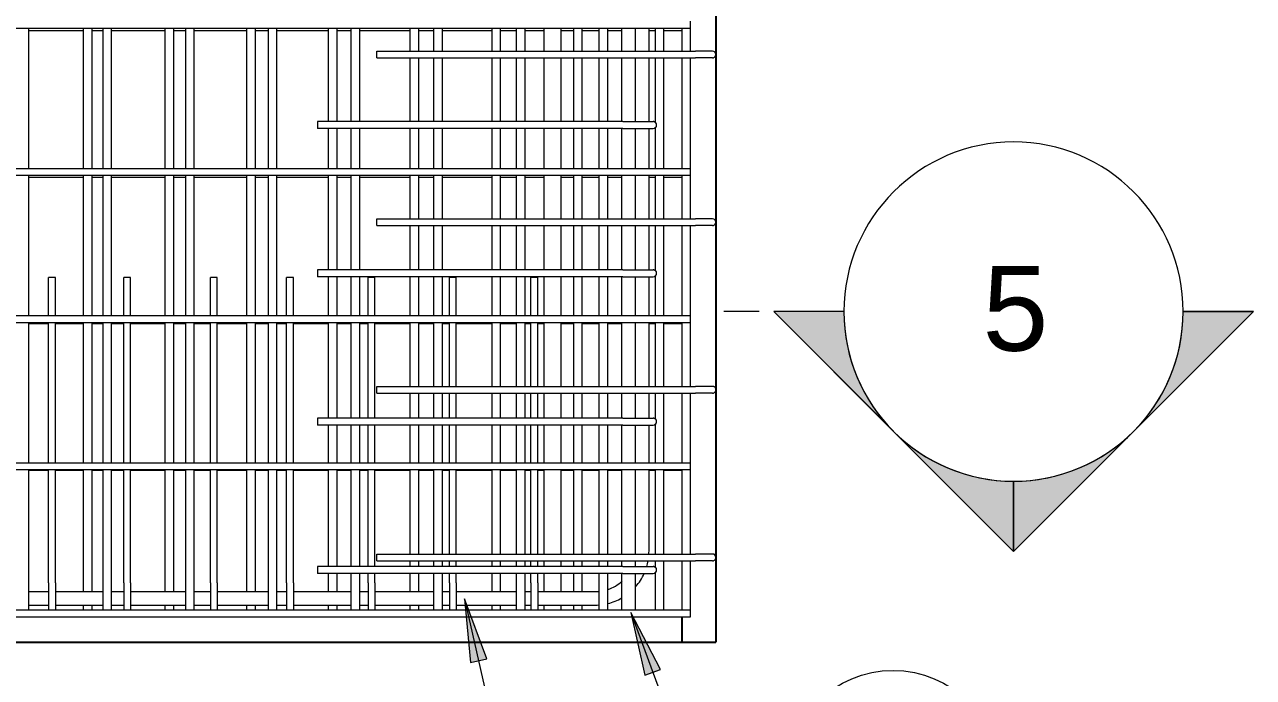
# Model space of a CAD drawing. Header units: millimetres. Extents: x 6720 to 22888, y -3063 to 10060.
# Drawn here: x 11503 to 12952, y -1437 to -667 of the extents above; entities that cross this region are included whole.
import ezdxf

# ---------------------------------------------------------------- set-up
doc = ezdxf.new("R2010")
doc.units = ezdxf.units.MM
for name, color, linetype, lineweight in [('A-WALL', 113, 'Continuous', 25), ('G-ANNO-SYMB', 111, 'Continuous', 9), ('S-RBAR', 171, 'Continuous', 18), ('S-RBAR-IDEN', 171, 'Continuous', 9)]:
    doc.layers.add(name, color=color, linetype=linetype, lineweight=lineweight)
doc.styles.add('Arial', font='arial.ttf', dxfattribs={"height": 100})

# ---------------------------------------------------------------- blocks, each defined once
blk = doc.blocks.new('Detail View - M_Section Head - Filled SHOP DWG-1002450-Elevation Front 1')
at = {"layer": 'G-ANNO-SYMB'}
h = blk.add_hatch(color=256, dxfattribs=at)
edge = h.paths.add_edge_path()
edge.add_line((12386.7, 7794.8), (12469.5, 7794.8))
edge.add_arc((12669.5, 7794.8), 200, 180, 225)
edge.add_line((12528.1, 7653.4), (12386.7, 7794.8))
h = blk.add_hatch(color=256, dxfattribs=at)
edge = h.paths.add_edge_path()
edge.add_line((12952.4, 7794.8), (12811, 7653.4))
edge.add_arc((12669.5, 7794.8), 200, 315, 360)
edge.add_line((12869.5, 7794.8), (12952.4, 7794.8))
h = blk.add_hatch(color=256, dxfattribs=at)
edge = h.paths.add_edge_path()
edge.add_line((12669.5, 7512), (12528.1, 7653.4))
edge.add_arc((12669.5, 7794.8), 200, 225, 270)
edge.add_line((12669.5, 7594.8), (12669.5, 7512))
h = blk.add_hatch(color=256, dxfattribs=at)
edge = h.paths.add_edge_path()
edge.add_line((12669.5, 7512), (12669.5, 7594.8))
edge.add_arc((12669.5, 7794.8), 200, 270, 315)
edge.add_line((12811, 7653.4), (12669.5, 7512))
for p, q in [((12669.5, 7512), (12386.7, 7794.8)), ((12469.5, 7794.8), (12386.7, 7794.8)), ((12386.7, 7794.8), (12528.1, 7653.4)), ((12469.5, 7794.8), (12386.7, 7794.8)), ((12669.5, 7512), (12952.4, 7794.8)), ((12811, 7653.4), (12952.4, 7794.8)), ((12869.5, 7794.8), (12952.4, 7794.8)), ((12952.4, 7794.8), (12869.5, 7794.8)), ((12528.1, 7653.4), (12669.5, 7512)), ((12669.5, 7512), (12811, 7653.4)), ((12669.5, 7594.8), (12669.5, 7512)), ((12669.5, 7512), (12669.5, 7594.8))]:
    blk.add_line(p, q, dxfattribs=at)
for start, end in [(0, 180), (180, 360), (180, 225), (315, 0), (225, 270), (270, 315)]:
    blk.add_arc((12669.5, 7794.8), 200, start, end, dxfattribs=at)
blk = doc.blocks.new('M_Rebar Tag_rfa MARK - ARROW-794226-Elevation Front 1')
at = {"layer": 'S-RBAR-IDEN'}
blk.add_circle((7986, 7943.3), 125, dxfattribs=at)

msp = doc.modelspace()

# ---------------------------------------------------------------- hatches: boundary and pattern name
at = {"layer": 'S-RBAR-IDEN'}
for points in [[(12022, -1343.7), (12029.1, -1419), (12048.3, -1414.6)], [(12218, -1360.1), (12234.8, -1433.9), (12253.3, -1427)]]:
    msp.add_hatch(color=256, dxfattribs=at).paths.add_polyline_path(points)

# ---------------------------------------------------------------- linework, layer by layer
at = {"layer": 'A-WALL'}
for p, q in [((12318.6, -455), (12318.6, -1395)), ((12278.6, -1395), (12278.6, -1365)), ((10062.6, -1395), (12318.6, -1395))]:
    msp.add_line(p, q, dxfattribs=at)
at = {"layer": 'G-ANNO-SYMB'}
msp.add_line((12369.5, -1005.2), (12327.8, -1005.2), dxfattribs=at)
at = {"layer": 'S-RBAR'}
for p, q in [((12288.6, -670.8), (12288.6, -662.8)), ((10966.6, -670.8), (12288.6, -670.8)), ((11508.2, -836.3), (11508.2, -670.8)), ((11508.2, -673.7), (11572.8, -673.7)), ((11572.8, -836.3), (11572.8, -670.8)), ((11582.8, -836.3), (11582.8, -670.8)), ((11582.8, -673.7), (11595.7, -673.7)), ((11595.7, -836.3), (11595.7, -670.8)), ((11605.7, -836.3), (11605.7, -670.8)), ((11605.7, -673.7), (11669.1, -673.7)), ((11669.1, -836.3), (11669.1, -670.8)), ((11679.1, -836.3), (11679.1, -670.8)), ((11679.1, -673.7), (11693.3, -673.7)), ((11693.3, -836.3), (11693.3, -670.8)), ((11703.3, -836.3), (11703.3, -670.8)), ((11703.3, -673.7), (11765.5, -673.7)), ((11765.5, -836.3), (11765.5, -670.8)), ((11775.5, -836.3), (11775.5, -670.8)), ((11775.5, -673.7), (11790.8, -673.7)), ((11790.8, -836.3), (11790.8, -670.8)), ((11800.8, -836.3), (11800.8, -670.8)), ((11800.8, -673.7), (11861.8, -673.7)), ((11861.8, -781.2), (11861.8, -670.8)), ((11871.8, -781.2), (11871.8, -670.8)), ((11871.8, -673.7), (11888.4, -673.7)), ((11888.4, -781.2), (11888.4, -670.8)), ((11898.4, -781.2), (11898.4, -670.8)), ((11898.4, -673.7), (11958.1, -673.7)), ((11958.1, -698), (11958.1, -670.8)), ((11968.1, -698), (11968.1, -670.8)), ((11968.1, -673.7), (11985.9, -673.7)), ((11985.9, -698), (11985.9, -670.8)), ((11995.9, -698), (11995.9, -670.8)), ((11995.9, -673.7), (12054.5, -673.7)), ((12054.5, -698), (12054.5, -670.8)), ((12064.5, -698), (12064.5, -670.8)), ((12064.5, -673.7), (12083.5, -673.7)), ((12083.5, -698), (12083.5, -670.8)), ((12093.5, -698), (12093.5, -670.8)), ((12093.5, -673.7), (12116.1, -673.7)), ((12116.1, -698), (12116.1, -670.8)), ((12136.1, -698), (12136.1, -670.8)), ((12136.1, -673.7), (12150.8, -673.7)), ((12150.8, -698), (12150.8, -670.8)), ((12160.8, -698), (12160.8, -670.8)), ((12160.8, -673.7), (12181, -673.7)), ((12181, -698), (12181, -670.8)), ((12191, -698), (12191, -670.8)), ((12191, -673.7), (12207.6, -673.7)), ((12207.6, -698), (12207.6, -670.8)), ((12223.6, -698), (12223.6, -670.8)), ((12239.6, -698), (12239.6, -670.8)), ((12239.6, -673.7), (12247.1, -673.7)), ((12247.1, -698), (12247.1, -670.8)), ((12257.1, -698), (12257.1, -670.8)), ((12257.1, -673.7), (12278.6, -673.7)), ((12278.6, -698), (12278.6, -670.8)), ((12288.6, -698), (12288.6, -670.8)), ((11918.6, -698), (12294.6, -698)), ((11918.6, -706), (11918.6, -698)), ((11918.6, -706), (12294.6, -706)), ((11958.1, -781.2), (11958.1, -706)), ((11968.1, -781.2), (11968.1, -706)), ((11985.9, -781.2), (11985.9, -706)), ((11995.9, -781.2), (11995.9, -706)), ((12054.5, -781.2), (12054.5, -706)), ((12064.5, -781.2), (12064.5, -706)), ((12083.5, -781.2), (12083.5, -706)), ((12093.5, -781.2), (12093.5, -706)), ((12116.1, -781.2), (12116.1, -706)), ((12136.1, -781.2), (12136.1, -706)), ((12150.8, -781.2), (12150.8, -706)), ((12160.8, -781.2), (12160.8, -706)), ((12181, -781.2), (12181, -706)), ((12191, -781.2), (12191, -706)), ((12207.6, -781.2), (12207.6, -706)), ((12223.6, -781.2), (12223.6, -706)), ((12239.6, -781.2), (12239.6, -706)), ((12247.1, -782.4), (12247.1, -706)), ((12257.1, -836.3), (12257.1, -706)), ((12278.6, -836.3), (12278.6, -706)), ((12288.6, -836.3), (12288.6, -706)), ((12314.6, -698), (12294.6, -698)), ((12314.6, -706), (12294.6, -706)), ((12208.6, -781.2), (11848.6, -781.2)), ((11848.6, -781.2), (11848.6, -789.2)), ((12208.6, -781.2), (12244.6, -781.2)), ((12208.6, -789.2), (11848.6, -789.2)), ((11861.8, -836.3), (11861.8, -789.2)), ((11871.8, -836.3), (11871.8, -789.2)), ((11888.4, -836.3), (11888.4, -789.2)), ((11898.4, -836.3), (11898.4, -789.2)), ((11958.1, -836.3), (11958.1, -789.2)), ((11968.1, -836.3), (11968.1, -789.2)), ((11985.9, -836.3), (11985.9, -789.2)), ((11995.9, -836.3), (11995.9, -789.2)), ((12054.5, -836.3), (12054.5, -789.2)), ((12064.5, -836.3), (12064.5, -789.2)), ((12083.5, -836.3), (12083.5, -789.2)), ((12093.5, -836.3), (12093.5, -789.2)), ((12116.1, -836.3), (12116.1, -789.2)), ((12136.1, -836.3), (12136.1, -789.2)), ((12150.8, -836.3), (12150.8, -789.2)), ((12160.8, -836.3), (12160.8, -789.2)), ((12181, -836.3), (12181, -789.2)), ((12191, -836.3), (12191, -789.2)), ((12207.6, -836.3), (12207.6, -789.2)), ((12208.6, -789.2), (12244.6, -789.2)), ((12223.6, -836.3), (12223.6, -789.2)), ((12239.6, -836.3), (12239.6, -789.2)), ((12247.1, -836.3), (12247.1, -787.9)), ((10966.6, -836.3), (12288.6, -836.3)), ((12288.6, -844.3), (12288.6, -836.3)), ((10966.6, -844.3), (12288.6, -844.3)), ((11508.2, -1009.9), (11508.2, -844.3)), ((11508.2, -846.5), (11572.8, -846.5)), ((11572.8, -1009.9), (11572.8, -844.3)), ((11582.8, -1009.9), (11582.8, -844.3)), ((11582.8, -846.5), (11595.7, -846.5)), ((11595.7, -1009.9), (11595.7, -844.3)), ((11605.7, -1009.9), (11605.7, -844.3)), ((11605.7, -846.5), (11669.1, -846.5)), ((11669.1, -1009.9), (11669.1, -844.3)), ((11679.1, -1009.9), (11679.1, -844.3)), ((11679.1, -846.5), (11693.3, -846.5)), ((11693.3, -1009.9), (11693.3, -844.3)), ((11703.3, -1009.9), (11703.3, -844.3)), ((11703.3, -846.5), (11765.5, -846.5)), ((11765.5, -1009.9), (11765.5, -844.3)), ((11775.5, -1009.9), (11775.5, -844.3)), ((11775.5, -846.5), (11790.8, -846.5)), ((11790.8, -1009.9), (11790.8, -844.3)), ((11800.8, -1009.9), (11800.8, -844.3)), ((11800.8, -846.5), (11861.8, -846.5)), ((11861.8, -956), (11861.8, -844.3)), ((11871.8, -956), (11871.8, -844.3)), ((11871.8, -846.5), (11888.4, -846.5)), ((11888.4, -956), (11888.4, -844.3)), ((11898.4, -956), (11898.4, -844.3)), ((11898.4, -846.5), (11958.1, -846.5)), ((11958.1, -895.7), (11958.1, -844.3)), ((11968.1, -895.7), (11968.1, -844.3)), ((11968.1, -846.5), (11985.9, -846.5)), ((11985.9, -895.7), (11985.9, -844.3)), ((11995.9, -895.7), (11995.9, -844.3)), ((11995.9, -846.5), (12054.5, -846.5)), ((12054.5, -895.7), (12054.5, -844.3)), ((12064.5, -895.7), (12064.5, -844.3)), ((12064.5, -846.5), (12083.5, -846.5)), ((12083.5, -895.7), (12083.5, -844.3)), ((12093.5, -895.7), (12093.5, -844.3)), ((12093.5, -846.5), (12116.1, -846.5)), ((12116.1, -895.7), (12116.1, -844.3)), ((12136.1, -895.7), (12136.1, -844.3)), ((12136.1, -846.5), (12150.8, -846.5)), ((12150.8, -895.7), (12150.8, -844.3)), ((12160.8, -895.7), (12160.8, -844.3)), ((12160.8, -846.5), (12181, -846.5)), ((12181, -895.7), (12181, -844.3)), ((12191, -895.7), (12191, -844.3)), ((12191, -846.5), (12207.6, -846.5)), ((12207.6, -895.7), (12207.6, -844.3)), ((12223.6, -895.7), (12223.6, -844.3)), ((12239.6, -895.7), (12239.6, -844.3)), ((12239.6, -846.5), (12247.1, -846.5)), ((12247.1, -895.7), (12247.1, -844.3)), ((12257.1, -895.7), (12257.1, -844.3)), ((12257.1, -846.5), (12278.6, -846.5)), ((12278.6, -895.7), (12278.6, -844.3)), ((12288.6, -895.7), (12288.6, -844.3)), ((11918.6, -895.7), (12294.6, -895.7)), ((11918.6, -903.7), (11918.6, -895.7)), ((12314.6, -895.7), (12294.6, -895.7)), ((11918.6, -903.7), (12294.6, -903.7)), ((11958.1, -956), (11958.1, -903.7)), ((11968.1, -956), (11968.1, -903.7)), ((11985.9, -956), (11985.9, -903.7)), ((11995.9, -956), (11995.9, -903.7)), ((12054.5, -956), (12054.5, -903.7)), ((12064.5, -956), (12064.5, -903.7)), ((12083.5, -956), (12083.5, -903.7)), ((12093.5, -956), (12093.5, -903.7)), ((12116.1, -956), (12116.1, -903.7)), ((12136.1, -956), (12136.1, -903.7)), ((12150.8, -956), (12150.8, -903.7)), ((12160.8, -956), (12160.8, -903.7)), ((12181, -956), (12181, -903.7)), ((12191, -956), (12191, -903.7)), ((12207.6, -956), (12207.6, -903.7)), ((12223.6, -956), (12223.6, -903.7)), ((12239.6, -956), (12239.6, -903.7)), ((12247.1, -957.3), (12247.1, -903.7)), ((12257.1, -1009.9), (12257.1, -903.7)), ((12278.6, -1009.9), (12278.6, -903.7)), ((12288.6, -1009.9), (12288.6, -903.7)), ((12314.6, -903.7), (12294.6, -903.7)), ((12208.6, -956), (11848.6, -956)), ((11848.6, -956), (11848.6, -964)), ((12208.6, -956), (12244.6, -956)), ((11539.6, -965), (11531.6, -965)), ((11531.6, -1009.9), (11531.6, -965)), ((11539.6, -1009.9), (11539.6, -965)), ((11628.1, -965), (11620.1, -965)), ((11620.1, -1009.9), (11620.1, -965)), ((11628.1, -1009.9), (11628.1, -965)), ((11730.4, -965), (11722.4, -965)), ((11722.4, -1009.9), (11722.4, -965)), ((11730.4, -1009.9), (11730.4, -965)), ((11820.2, -965), (11812.2, -965)), ((11812.2, -1009.9), (11812.2, -965)), ((11820.2, -1009.9), (11820.2, -965)), ((12208.6, -964), (11848.6, -964)), ((11861.8, -1009.9), (11861.8, -964)), ((11871.8, -1009.9), (11871.8, -964)), ((11888.4, -1009.9), (11888.4, -964)), ((11898.4, -1009.9), (11898.4, -964)), ((11916.3, -965), (11908.3, -965)), ((11908.3, -1009.9), (11908.3, -965)), ((11916.3, -1009.9), (11916.3, -965)), ((11958.1, -1009.9), (11958.1, -964)), ((11968.1, -1009.9), (11968.1, -964)), ((11985.9, -1009.9), (11985.9, -964)), ((11995.9, -1009.9), (11995.9, -964)), ((12012.3, -965), (12004.3, -965)), ((12004.3, -1009.9), (12004.3, -965)), ((12012.3, -1009.9), (12012.3, -965)), ((12054.5, -1009.9), (12054.5, -964)), ((12064.5, -1009.9), (12064.5, -964)), ((12083.5, -1009.9), (12083.5, -964)), ((12093.5, -1009.9), (12093.5, -964)), ((12108.4, -965), (12100.4, -965)), ((12100.4, -1009.9), (12100.4, -965)), ((12108.4, -1009.9), (12108.4, -965)), ((12116.1, -1009.9), (12116.1, -964)), ((12136.1, -1009.9), (12136.1, -964)), ((12150.8, -1009.9), (12150.8, -964)), ((12160.8, -1009.9), (12160.8, -964)), ((12181, -1009.9), (12181, -964)), ((12191, -1009.9), (12191, -964)), ((12207.6, -1009.9), (12207.6, -964)), ((12208.6, -964), (12244.6, -964)), ((12223.6, -1009.9), (12223.6, -964)), ((12239.6, -1009.9), (12239.6, -964)), ((12247.1, -1009.9), (12247.1, -962.7)), ((10966.6, -1009.9), (12288.6, -1009.9)), ((12288.6, -1017.9), (12288.6, -1009.9)), ((10966.6, -1017.9), (12288.6, -1017.9)), ((11508.2, -1183.4), (11508.2, -1017.9)), ((11508.2, -1019.3), (11531.6, -1019.3)), ((11531.6, -1183.4), (11531.6, -1017.9)), ((11539.6, -1183.4), (11539.6, -1017.9)), ((11539.6, -1019.3), (11572.8, -1019.3)), ((11572.8, -1183.4), (11572.8, -1017.9)), ((11582.8, -1183.4), (11582.8, -1017.9)), ((11582.8, -1019.3), (11595.7, -1019.3)), ((11595.7, -1183.4), (11595.7, -1017.9)), ((11605.7, -1183.4), (11605.7, -1017.9)), ((11605.7, -1019.3), (11620.1, -1019.3)), ((11620.1, -1183.4), (11620.1, -1017.9)), ((11628.1, -1183.4), (11628.1, -1017.9)), ((11628.1, -1019.3), (11669.1, -1019.3)), ((11669.1, -1183.4), (11669.1, -1017.9)), ((11679.1, -1183.4), (11679.1, -1017.9)), ((11679.1, -1019.3), (11693.3, -1019.3)), ((11693.3, -1183.4), (11693.3, -1017.9)), ((11703.3, -1183.4), (11703.3, -1017.9)), ((11703.3, -1019.3), (11722.4, -1019.3)), ((11722.4, -1183.4), (11722.4, -1017.9)), ((11730.4, -1183.4), (11730.4, -1017.9)), ((11730.4, -1019.3), (11765.5, -1019.3)), ((11765.5, -1183.4), (11765.5, -1017.9)), ((11775.5, -1183.4), (11775.5, -1017.9)), ((11775.5, -1019.3), (11790.8, -1019.3)), ((11790.8, -1183.4), (11790.8, -1017.9)), ((11800.8, -1183.4), (11800.8, -1017.9)), ((11800.8, -1019.3), (11812.2, -1019.3)), ((11812.2, -1183.4), (11812.2, -1017.9)), ((11820.2, -1183.4), (11820.2, -1017.9)), ((11820.2, -1019.3), (11861.8, -1019.3)), ((11861.8, -1130.9), (11861.8, -1017.9)), ((11871.8, -1130.9), (11871.8, -1017.9)), ((11871.8, -1019.3), (11888.4, -1019.3)), ((11888.4, -1130.9), (11888.4, -1017.9)), ((11898.4, -1130.9), (11898.4, -1017.9)), ((11898.4, -1019.3), (11908.3, -1019.3)), ((11908.3, -1130.9), (11908.3, -1017.9)), ((11916.3, -1130.9), (11916.3, -1017.9)), ((11916.3, -1019.3), (11958.1, -1019.3)), ((11958.1, -1093.3), (11958.1, -1017.9)), ((11968.1, -1093.3), (11968.1, -1017.9)), ((11968.1, -1019.3), (11985.9, -1019.3)), ((11985.9, -1093.3), (11985.9, -1017.9)), ((11995.9, -1093.3), (11995.9, -1017.9)), ((11995.9, -1019.3), (12004.3, -1019.3)), ((12004.3, -1093.3), (12004.3, -1017.9)), ((12012.3, -1093.3), (12012.3, -1017.9)), ((12012.3, -1019.3), (12054.5, -1019.3)), ((12054.5, -1093.3), (12054.5, -1017.9)), ((12064.5, -1093.3), (12064.5, -1017.9)), ((12064.5, -1019.3), (12083.5, -1019.3)), ((12083.5, -1093.3), (12083.5, -1017.9)), ((12093.5, -1093.3), (12093.5, -1017.9)), ((12093.5, -1019.3), (12100.4, -1019.3)), ((12100.4, -1093.3), (12100.4, -1017.9)), ((12108.4, -1093.3), (12108.4, -1017.9)), ((12108.4, -1019.3), (12116.1, -1019.3)), ((12116.1, -1093.3), (12116.1, -1017.9)), ((12136.1, -1093.3), (12136.1, -1017.9)), ((12136.1, -1019.3), (12150.8, -1019.3)), ((12150.8, -1093.3), (12150.8, -1017.9)), ((12160.8, -1093.3), (12160.8, -1017.9)), ((12160.8, -1019.3), (12181, -1019.3)), ((12181, -1093.3), (12181, -1017.9)), ((12191, -1093.3), (12191, -1017.9)), ((12191, -1019.3), (12207.6, -1019.3)), ((12207.6, -1093.3), (12207.6, -1017.9)), ((12223.6, -1093.3), (12223.6, -1017.9)), ((12239.6, -1093.3), (12239.6, -1017.9)), ((12239.6, -1019.3), (12247.1, -1019.3)), ((12247.1, -1093.3), (12247.1, -1017.9)), ((12257.1, -1093.3), (12257.1, -1017.9)), ((12257.1, -1019.3), (12278.6, -1019.3)), ((12278.6, -1093.3), (12278.6, -1017.9)), ((12288.6, -1093.3), (12288.6, -1017.9)), ((11918.6, -1093.3), (12294.6, -1093.3)), ((11918.6, -1101.3), (11918.6, -1093.3)), ((11918.6, -1101.3), (12294.6, -1101.3)), ((11958.1, -1130.9), (11958.1, -1101.3)), ((11968.1, -1130.9), (11968.1, -1101.3)), ((11985.9, -1130.9), (11985.9, -1101.3)), ((11995.9, -1130.9), (11995.9, -1101.3)), ((12004.3, -1130.9), (12004.3, -1101.3)), ((12012.3, -1130.9), (12012.3, -1101.3)), ((12054.5, -1130.9), (12054.5, -1101.3)), ((12064.5, -1130.9), (12064.5, -1101.3)), ((12083.5, -1130.9), (12083.5, -1101.3)), ((12093.5, -1130.9), (12093.5, -1101.3)), ((12100.4, -1130.9), (12100.4, -1101.3)), ((12108.4, -1130.9), (12108.4, -1101.3)), ((12116.1, -1130.9), (12116.1, -1101.3)), ((12136.1, -1130.9), (12136.1, -1101.3)), ((12150.8, -1130.9), (12150.8, -1101.3)), ((12160.8, -1130.9), (12160.8, -1101.3)), ((12181, -1130.9), (12181, -1101.3)), ((12191, -1130.9), (12191, -1101.3)), ((12207.6, -1130.9), (12207.6, -1101.3)), ((12223.6, -1130.9), (12223.6, -1101.3)), ((12239.6, -1130.9), (12239.6, -1101.3)), ((12247.1, -1132.2), (12247.1, -1101.3)), ((12257.1, -1183.4), (12257.1, -1101.3)), ((12278.6, -1183.4), (12278.6, -1101.3)), ((12288.6, -1183.4), (12288.6, -1101.3)), ((12314.6, -1093.3), (12294.6, -1093.3)), ((12314.6, -1101.3), (12294.6, -1101.3)), ((12208.6, -1130.9), (11848.6, -1130.9)), ((11848.6, -1130.9), (11848.6, -1138.9)), ((12208.6, -1138.9), (11848.6, -1138.9)), ((11861.8, -1183.4), (11861.8, -1138.9)), ((11871.8, -1183.4), (11871.8, -1138.9)), ((11888.4, -1183.4), (11888.4, -1138.9)), ((11898.4, -1183.4), (11898.4, -1138.9)), ((11908.3, -1183.4), (11908.3, -1138.9)), ((11916.3, -1183.4), (11916.3, -1138.9)), ((11958.1, -1183.4), (11958.1, -1138.9)), ((11968.1, -1183.4), (11968.1, -1138.9)), ((11985.9, -1183.4), (11985.9, -1138.9)), ((11995.9, -1183.4), (11995.9, -1138.9)), ((12004.3, -1183.4), (12004.3, -1138.9)), ((12012.3, -1183.4), (12012.3, -1138.9)), ((12054.5, -1183.4), (12054.5, -1138.9)), ((12064.5, -1183.4), (12064.5, -1138.9)), ((12083.5, -1183.4), (12083.5, -1138.9)), ((12093.5, -1183.4), (12093.5, -1138.9)), ((12100.4, -1183.4), (12100.4, -1138.9)), ((12108.4, -1183.4), (12108.4, -1138.9)), ((12116.1, -1183.4), (12116.1, -1138.9)), ((12136.1, -1183.4), (12136.1, -1138.9)), ((12150.8, -1183.4), (12150.8, -1138.9)), ((12160.8, -1183.4), (12160.8, -1138.9)), ((12181, -1183.4), (12181, -1138.9)), ((12191, -1183.4), (12191, -1138.9)), ((12207.6, -1183.4), (12207.6, -1138.9)), ((12208.6, -1130.9), (12244.6, -1130.9)), ((12208.6, -1138.9), (12244.6, -1138.9)), ((12223.6, -1183.4), (12223.6, -1138.9)), ((12239.6, -1183.4), (12239.6, -1138.9)), ((12247.1, -1183.4), (12247.1, -1137.6)), ((10966.6, -1183.4), (12288.6, -1183.4)), ((12288.6, -1191.4), (12288.6, -1183.4)), ((10966.6, -1191.4), (12288.6, -1191.4)), ((11508.2, -1357), (11508.2, -1191.4)), ((11508.2, -1192.2), (11531.6, -1192.2)), ((11531.6, -1325), (11531.6, -1191.4)), ((11539.6, -1325), (11539.6, -1191.4)), ((11539.6, -1192.2), (11572.8, -1192.2)), ((11572.8, -1335.2), (11572.8, -1191.4)), ((11582.8, -1335.2), (11582.8, -1191.4)), ((11582.8, -1192.2), (11595.7, -1192.2)), ((11595.7, -1357), (11595.7, -1191.4)), ((11605.7, -1357), (11605.7, -1191.4)), ((11605.7, -1192.2), (11620.1, -1192.2)), ((11620.1, -1325), (11620.1, -1191.4)), ((11628.1, -1325), (11628.1, -1191.4)), ((11628.1, -1192.2), (11669.1, -1192.2)), ((11669.1, -1335.2), (11669.1, -1191.4)), ((11679.1, -1335.2), (11679.1, -1191.4)), ((11679.1, -1192.2), (11693.3, -1192.2)), ((11693.3, -1357), (11693.3, -1191.4)), ((11703.3, -1357), (11703.3, -1191.4)), ((11703.3, -1192.2), (11722.4, -1192.2)), ((11722.4, -1325), (11722.4, -1191.4)), ((11730.4, -1325), (11730.4, -1191.4)), ((11730.4, -1192.2), (11765.5, -1192.2)), ((11765.5, -1335.2), (11765.5, -1191.4)), ((11775.5, -1335.2), (11775.5, -1191.4)), ((11775.5, -1192.2), (11790.8, -1192.2)), ((11790.8, -1357), (11790.8, -1191.4)), ((11800.8, -1357), (11800.8, -1191.4)), ((11800.8, -1192.2), (11812.2, -1192.2)), ((11812.2, -1325), (11812.2, -1191.4)), ((11820.2, -1325), (11820.2, -1191.4)), ((11820.2, -1192.2), (11861.8, -1192.2)), ((11861.8, -1305.8), (11861.8, -1191.4)), ((11871.8, -1305.8), (11871.8, -1191.4)), ((11871.8, -1192.2), (11888.4, -1192.2)), ((11888.4, -1305.8), (11888.4, -1191.4)), ((11898.4, -1305.8), (11898.4, -1191.4)), ((11898.4, -1192.2), (11908.3, -1192.2)), ((11908.3, -1305.8), (11908.3, -1191.4)), ((11916.3, -1305.8), (11916.3, -1191.4)), ((11916.3, -1192.2), (11958.1, -1192.2)), ((11958.1, -1291), (11958.1, -1191.4)), ((11968.1, -1291), (11968.1, -1191.4)), ((11968.1, -1192.2), (11985.9, -1192.2)), ((11985.9, -1291), (11985.9, -1191.4)), ((11995.9, -1291), (11995.9, -1191.4)), ((11995.9, -1192.2), (12004.3, -1192.2)), ((12004.3, -1291), (12004.3, -1191.4)), ((12012.3, -1291), (12012.3, -1191.4)), ((12012.3, -1192.2), (12054.5, -1192.2)), ((12054.5, -1291), (12054.5, -1191.4)), ((12064.5, -1291), (12064.5, -1191.4)), ((12064.5, -1192.2), (12083.5, -1192.2)), ((12083.5, -1291), (12083.5, -1191.4)), ((12093.5, -1291), (12093.5, -1191.4)), ((12093.5, -1192.2), (12100.4, -1192.2)), ((12100.4, -1291), (12100.4, -1191.4)), ((12108.4, -1291), (12108.4, -1191.4)), ((12108.4, -1192.2), (12116.1, -1192.2)), ((12116.1, -1291), (12116.1, -1191.4)), ((12136.1, -1291), (12136.1, -1191.4)), ((12136.1, -1192.2), (12150.8, -1192.2)), ((12150.8, -1291), (12150.8, -1191.4)), ((12160.8, -1291), (12160.8, -1191.4)), ((12160.8, -1192.2), (12181, -1192.2)), ((12181, -1291), (12181, -1191.4)), ((12191, -1291), (12191, -1191.4)), ((12191, -1192.2), (12207.6, -1192.2)), ((12207.6, -1291), (12207.6, -1191.4)), ((12223.6, -1291), (12223.6, -1191.4)), ((12239.6, -1287.7), (12239.6, -1191.4)), ((12239.6, -1192.2), (12247.1, -1192.2)), ((12247.1, -1291), (12247.1, -1191.4)), ((12257.1, -1291), (12257.1, -1191.4)), ((12257.1, -1192.2), (12278.6, -1192.2)), ((12278.6, -1291), (12278.6, -1191.4)), ((12288.6, -1291), (12288.6, -1191.4)), ((11918.6, -1291), (12294.6, -1291)), ((11918.6, -1299), (11918.6, -1291)), ((11918.6, -1299), (12294.6, -1299)), ((11958.1, -1305.8), (11958.1, -1299)), ((11968.1, -1305.8), (11968.1, -1299)), ((11985.9, -1305.8), (11985.9, -1299)), ((11995.9, -1305.8), (11995.9, -1299)), ((12004.3, -1305.8), (12004.3, -1299)), ((12012.3, -1305.8), (12012.3, -1299)), ((12054.5, -1305.8), (12054.5, -1299)), ((12064.5, -1305.8), (12064.5, -1299)), ((12083.5, -1305.8), (12083.5, -1299)), ((12093.5, -1305.8), (12093.5, -1299)), ((12100.4, -1305.8), (12100.4, -1299)), ((12108.4, -1305.8), (12108.4, -1299)), ((12116.1, -1305.8), (12116.1, -1299)), ((12136.1, -1305.8), (12136.1, -1299)), ((12150.8, -1305.8), (12150.8, -1299)), ((12160.8, -1305.8), (12160.8, -1299)), ((12181, -1305.8), (12181, -1299)), ((12191, -1305.8), (12191, -1299)), ((12207.6, -1305.8), (12207.6, -1299)), ((12223.6, -1305.8), (12223.6, -1299)), ((12247.1, -1307.1), (12247.1, -1299)), ((12257.1, -1357), (12257.1, -1299)), ((12278.6, -1357), (12278.6, -1299)), ((12288.6, -1357), (12288.6, -1299)), ((12314.6, -1291), (12294.6, -1291)), ((12314.6, -1299), (12294.6, -1299)), ((12208.6, -1305.8), (11848.6, -1305.8)), ((11848.6, -1305.8), (11848.6, -1313.8)), ((12208.6, -1313.8), (11848.6, -1313.8)), ((11861.8, -1335.2), (11861.8, -1313.8)), ((11871.8, -1335.2), (11871.8, -1313.8)), ((11888.4, -1357), (11888.4, -1313.8)), ((11898.4, -1357), (11898.4, -1313.8)), ((11908.3, -1325), (11908.3, -1313.8)), ((11916.3, -1325), (11916.3, -1313.8)), ((11958.1, -1335.2), (11958.1, -1313.8)), ((11968.1, -1335.2), (11968.1, -1313.8)), ((11985.9, -1357), (11985.9, -1313.8)), ((11995.9, -1357), (11995.9, -1313.8)), ((12004.3, -1325), (12004.3, -1313.8)), ((12012.3, -1325), (12012.3, -1313.8)), ((12054.5, -1335.2), (12054.5, -1313.8)), ((12064.5, -1335.2), (12064.5, -1313.8)), ((12083.5, -1357), (12083.5, -1313.8)), ((12093.5, -1357), (12093.5, -1313.8)), ((12100.4, -1325), (12100.4, -1313.8)), ((12108.4, -1325), (12108.4, -1313.8)), ((12116.1, -1335.2), (12116.1, -1313.8)), ((12136.1, -1335.2), (12136.1, -1313.8)), ((12150.8, -1335.2), (12150.8, -1313.8)), ((12160.8, -1335.2), (12160.8, -1313.8)), ((12181, -1357), (12181, -1313.8)), ((12191, -1357), (12191, -1313.8)), ((12207.6, -1357), (12207.6, -1313.8)), ((12208.6, -1305.8), (12244.6, -1305.8)), ((12208.6, -1313.8), (12244.6, -1313.8)), ((12223.6, -1357), (12223.6, -1313.8)), ((12247.1, -1357), (12247.1, -1312.5)), ((11531.6, -1325), (11531.6, -1357.7)), ((11539.6, -1325), (11539.6, -1357.7)), ((11620.1, -1325), (11620.1, -1357.7)), ((11628.1, -1325), (11628.1, -1357.7)), ((11722.4, -1325), (11722.4, -1357.7)), ((11730.4, -1325), (11730.4, -1357.7)), ((11812.2, -1325), (11812.2, -1357.7)), ((11820.2, -1325), (11820.2, -1357.7)), ((11908.3, -1325), (11908.3, -1357.7)), ((11916.3, -1325), (11916.3, -1357.7)), ((12004.3, -1325), (12004.3, -1357.7)), ((12012.3, -1325), (12012.3, -1357.7)), ((12100.4, -1325), (12100.4, -1357.7)), ((12108.4, -1325), (12108.4, -1357.7)), ((11508.2, -1335.2), (11531.6, -1335.2)), ((11539.6, -1335.2), (11595.7, -1335.2)), ((11605.7, -1335.2), (11620.1, -1335.2)), ((11628.1, -1335.2), (11693.3, -1335.2)), ((11703.3, -1335.2), (11722.4, -1335.2)), ((11730.4, -1335.2), (11790.8, -1335.2)), ((11800.8, -1335.2), (11812.2, -1335.2)), ((11820.2, -1335.2), (11888.4, -1335.2)), ((11898.4, -1335.2), (11908.3, -1335.2)), ((11916.3, -1335.2), (11985.9, -1335.2)), ((11995.9, -1335.2), (12004.3, -1335.2)), ((12012.3, -1335.2), (12083.5, -1335.2)), ((12093.5, -1335.2), (12100.4, -1335.2)), ((12108.4, -1335.2), (12176.1, -1335.2)), ((10964.4, -1357), (12288.6, -1357)), ((11508.2, -1351.2), (11531.6, -1351.2)), ((11539.6, -1351.2), (11595.7, -1351.2)), ((11572.8, -1357), (11572.8, -1351.2)), ((11582.8, -1357), (11582.8, -1351.2)), ((11605.7, -1351.2), (11620.1, -1351.2)), ((11628.1, -1351.2), (11693.3, -1351.2)), ((11669.1, -1357), (11669.1, -1351.2)), ((11679.1, -1357), (11679.1, -1351.2)), ((11703.3, -1351.2), (11722.4, -1351.2)), ((11730.4, -1351.2), (11790.8, -1351.2)), ((11765.5, -1357), (11765.5, -1351.2)), ((11775.5, -1357), (11775.5, -1351.2)), ((11800.8, -1351.2), (11812.2, -1351.2)), ((11820.2, -1351.2), (11888.4, -1351.2)), ((11861.8, -1357), (11861.8, -1351.2)), ((11871.8, -1357), (11871.8, -1351.2)), ((11898.4, -1351.2), (11908.3, -1351.2)), ((11916.3, -1351.2), (11985.9, -1351.2)), ((11958.1, -1357), (11958.1, -1351.2)), ((11968.1, -1357), (11968.1, -1351.2)), ((11995.9, -1351.2), (12004.3, -1351.2)), ((12012.3, -1351.2), (12083.5, -1351.2)), ((12054.5, -1357), (12054.5, -1351.2)), ((12064.5, -1357), (12064.5, -1351.2)), ((12093.5, -1351.2), (12100.4, -1351.2)), ((12108.4, -1351.2), (12176.1, -1351.2)), ((12116.1, -1357), (12116.1, -1351.2)), ((12136.1, -1357), (12136.1, -1351.2)), ((12150.8, -1357), (12150.8, -1351.2)), ((12160.8, -1357), (12160.8, -1351.2)), ((12288.6, -1365), (12288.6, -1357)), ((10964.4, -1365), (12288.6, -1365))]:
    msp.add_line(p, q, dxfattribs=at)
for centre, radius, start, end in [((12314.6, -702), 4, 270, 90), ((12314.6, -702), 4, 270, 285), ((12314.6, -702), 4, 15, 60), ((12314.6, -702), 4, 300, 345), ((12244.6, -785.2), 4, 75, 90), ((12244.6, -785.2), 4, 270, 90), ((12244.6, -785.2), 4, 15, 60), ((12244.6, -785.2), 4, 300, 345), ((12314.6, -899.7), 4, 270, 90), ((12314.6, -899.7), 4, 15, 60), ((12314.6, -899.7), 4, 270, 285), ((12314.6, -899.7), 4, 300, 345), ((12244.6, -960), 4, 75, 90), ((12244.6, -960), 4, 270, 90), ((12244.6, -960), 4, 15, 60), ((12244.6, -960), 4, 300, 345), ((12314.6, -1097.3), 4, 270, 90), ((12314.6, -1097.3), 4, 270, 285), ((12314.6, -1097.3), 4, 15, 60), ((12314.6, -1097.3), 4, 300, 345), ((12244.6, -1134.9), 4, 75, 90), ((12244.6, -1134.9), 4, 270, 90), ((12244.6, -1134.9), 4, 15, 60), ((12244.6, -1134.9), 4, 300, 345), ((12176.1, -1287.7), 63.5, 357.0336, 360), ((12176.1, -1287.7), 63.5, 343.4467, 349.7321), ((12314.6, -1295), 4, 270, 90), ((12314.6, -1295), 4, 270, 285), ((12314.6, -1295), 4, 15, 60), ((12314.6, -1295), 4, 300, 345), ((12176.1, -1287.7), 63.5, 318.8469, 335.6112), ((12244.6, -1309.8), 4, 75, 90), ((12244.6, -1309.8), 4, 270, 90), ((12244.6, -1309.8), 4, 15, 60), ((12244.6, -1309.8), 4, 300, 345), ((12176.1, -1287.7), 47.5, 288.4697, 311.8007), ((12176.1, -1287.7), 47.5, 270, 276.0321), ((12176.1, -1287.7), 63.5, 283.6391, 299.7447), ((12176.1, -1287.7), 63.5, 270, 274.5122)]:
    msp.add_arc(centre, radius, start, end, dxfattribs=at)
at = {"layer": 'S-RBAR-IDEN'}
for p, q in [((12022, -1343.7), (12029.1, -1419)), ((12048.3, -1414.6), (12022, -1343.7)), ((12022, -1343.7), (12132.4, -1828)), ((12218, -1360.1), (12234.8, -1433.9)), ((12253.3, -1427), (12218, -1360.1)), ((12218, -1360.1), (12289.4, -1553.2)), ((12029.1, -1419), (12048.3, -1414.6)), ((12234.8, -1433.9), (12253.3, -1427))]:
    msp.add_line(p, q, dxfattribs=at)

# ---------------------------------------------------------------- block references
at = {"layer": 'G-ANNO-SYMB'}
msp.add_blockref('Detail View - M_Section Head - Filled SHOP DWG-1002450-Elevation Front 1', (0, -8800), dxfattribs=at)
at = {"layer": 'S-RBAR-IDEN'}
msp.add_blockref('M_Rebar Tag_rfa MARK - ARROW-794226-Elevation Front 1', (4541.4, -9496.5), dxfattribs=at)

# ---------------------------------------------------------------- texts
at = {"layer": 'G-ANNO-SYMB', "insert": (12632.9, -951.3), "char_height": 100, "width": 96.202, "attachment_point": 1, "style": 'Arial'}
msp.add_mtext('5', dxfattribs=at)

doc.saveas('drawing.dxf')
